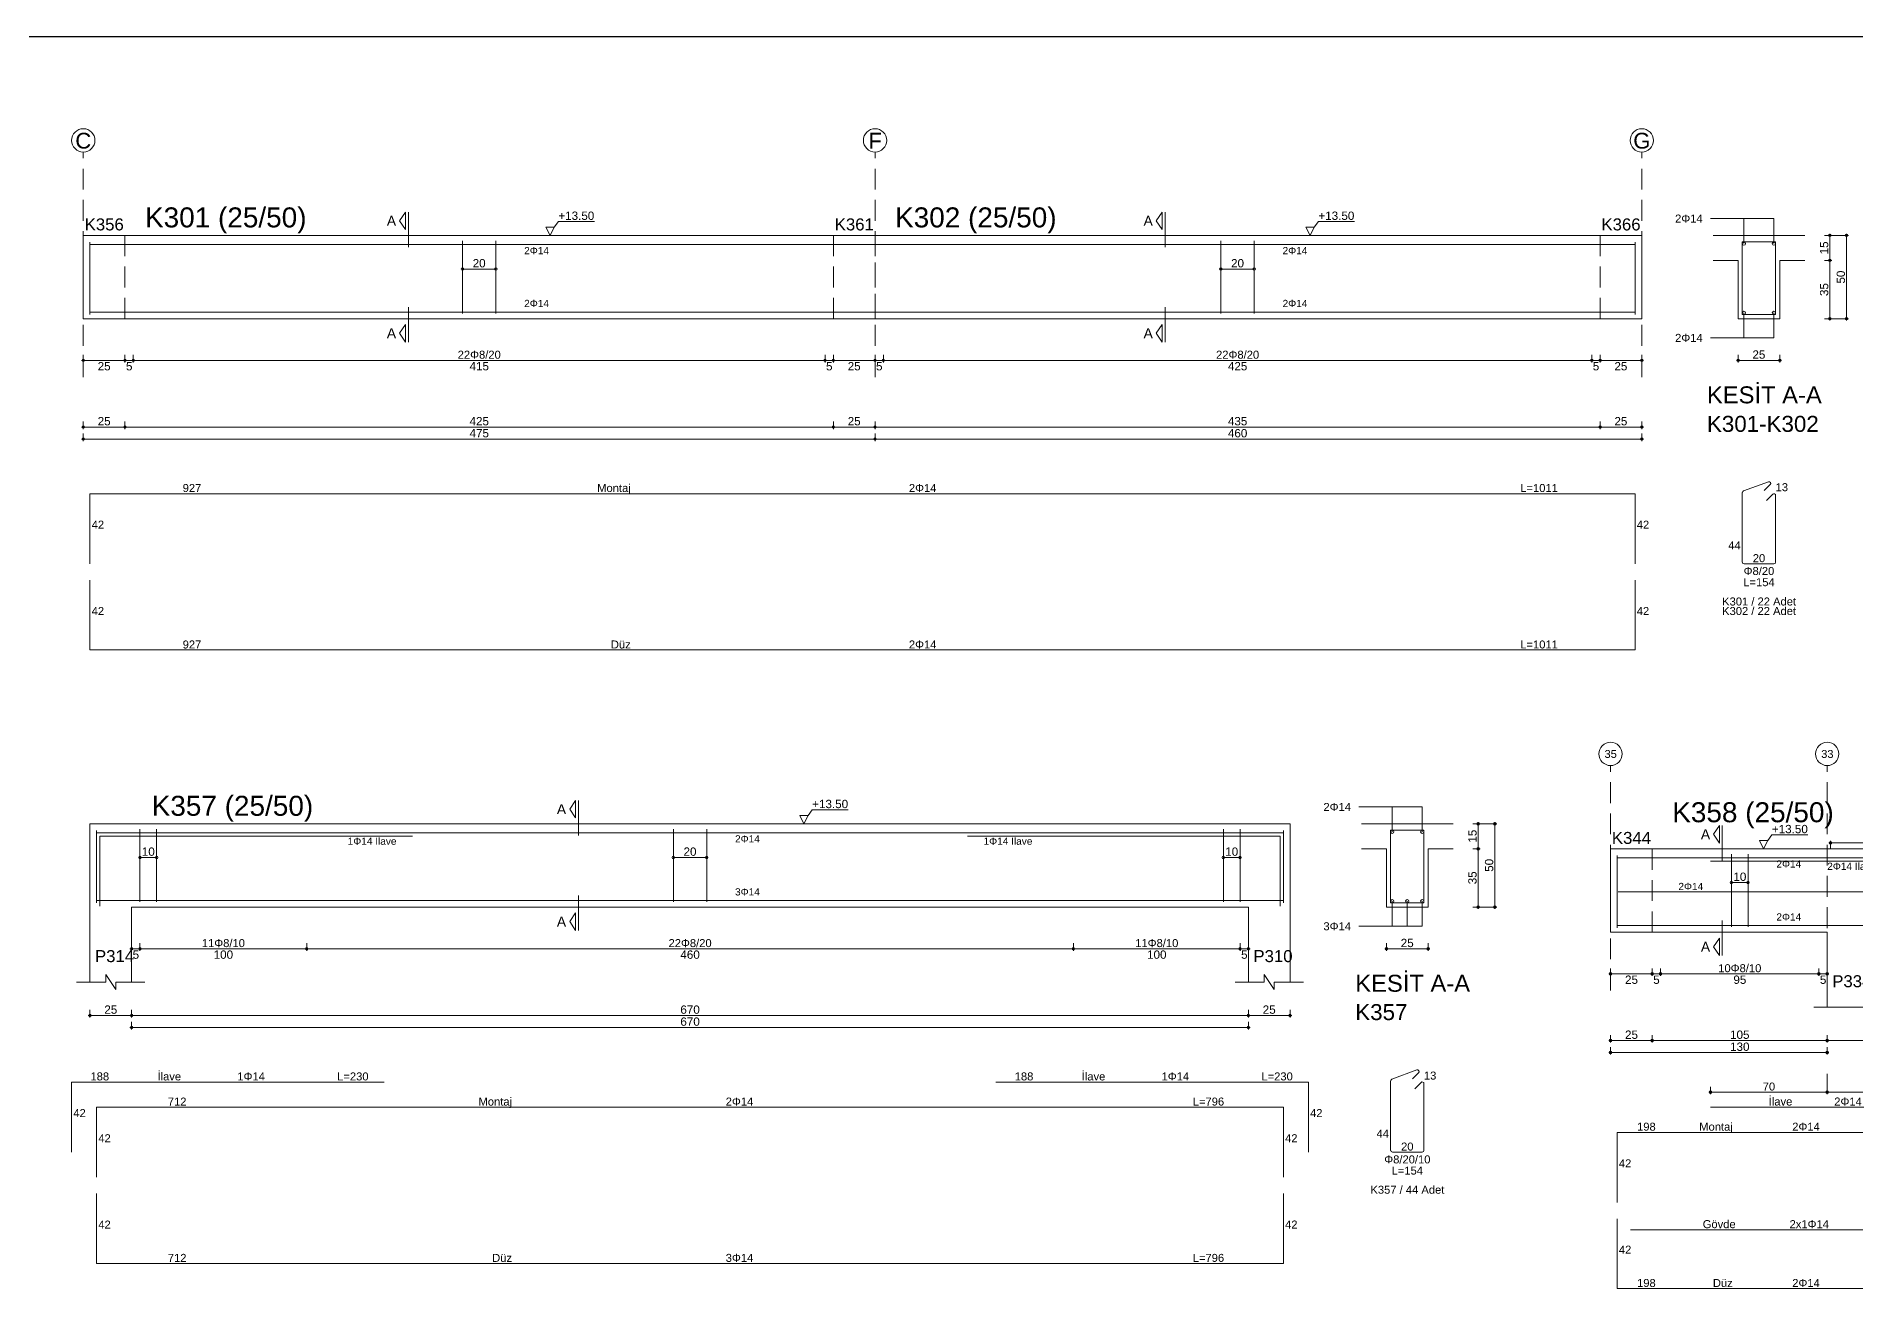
# Model space of a CAD drawing. Header units: millimetres. Extents: x 2232 to 85269, y -3593 to 5869.
# Drawn here: x 55591 to 57228, y -221 to 907 of the extents above; entities that cross this region are included whole.
import ezdxf

# ---------------------------------------------------------------- set-up
doc = ezdxf.new("R2010")
doc.units = ezdxf.units.MM
doc.linetypes.add('DASHDOT2', pattern=[12.7, 6.35, -3.175, 0, -3.175])
doc.linetypes.add('DASHED4', pattern=[18.75, 12.5, -6.25])
doc.layers.add('aks', color=251, linetype='DASHDOT2', lineweight=35)
for name, color, linetype in [('Donatı Topl. Uzun. Yazısı', 7, 'Continuous'), ('Donatı Uz. Yazısı', 7, 'Continuous'), ('Donatı Yazısı', 7, 'Continuous'), ('Donatı Çizgisi', 7, 'Continuous'), ('Kiriş', 7, 'Continuous'), ('Standart', 7, 'Continuous'), ('Ölçülendirme', 7, 'Continuous')]:
    doc.layers.add(name, color=color, linetype=linetype)
doc.styles.add('arial_1_18', font='arial.ttf', dxfattribs={"height": 0.2})

# ---------------------------------------------------------------- blocks, each defined once
blk = doc.blocks.new('IDE263Entity7528')
at = {"layer": 'aks', "color": 30, "linetype": 'DASHED4', "lineweight": 5}
for points in [[(21, 2001.7), (21, 2136.7)], [(496, 2001.7), (496, 2136.7)], [(956, 2001.7), (956, 2136.7)]]:
    blk.add_lwpolyline(points, dxfattribs=at)
at = {"layer": 'aks', "color": 1, "linetype": 'Continuous', "lineweight": 5}
for centre in [(21, 2143.7), (496, 2143.7), (956, 2143.7)]:
    blk.add_circle(centre, 7, dxfattribs=at)
at = {"layer": 'Donatı Çizgisi', "color": 5, "linetype": 'Continuous', "lineweight": 5}
for points in [[(25, 2039.3), (25, 2082.7)], [(25, 2081.3), (952, 2081.3)], [(248.5, 2039.9), (248.5, 2083.5)], [(268.5, 2039.9), (268.5, 2083.5)], [(703.5, 2039.9), (703.5, 2083.5)], [(723.5, 2039.9), (723.5, 2083.5)], [(952, 2039.3), (952, 2082.7)], [(1016.3, 2039.2), (1016.3, 2082.8)], [(1016.3, 2082.8), (1036.3, 2082.8)], [(1036.3, 2039.2), (1036.3, 2082.8)], [(25, 2040.7), (952, 2040.7)], [(1016.3, 2039.2), (1036.3, 2039.2)], [(1016.3, 1890.6), (1016.3, 1932.5)], [(1017, 1933.4), (1032, 1938.9)], [(1029.4, 1933.6), (1033.1, 1937.2)], [(25, 1889.7), (25, 1931.7)], [(25, 1931.7), (952, 1931.7)], [(952, 1889.7), (952, 1931.7)], [(1030.8, 1927.7), (1034.6, 1931.5)], [(1036.3, 1890.6), (1036.3, 1930.7)], [(1017.4, 1889.6), (1035.3, 1889.6)], [(25, 1837.9), (25, 1879.9)], [(952, 1837.9), (952, 1879.9)], [(25, 1837.9), (952, 1837.9)]]:
    blk.add_lwpolyline(points, dxfattribs=at)
for centre in [(1017.3, 2081.8), (1035.3, 2081.8), (1017.3, 2040.2), (1035.3, 2040.2)]:
    blk.add_circle(centre, 1, dxfattribs=at)
for centre, start, end in [((1017.4, 1932.5), 110, 180), ((1032.4, 1937.9), 315, 110), ((1035.3, 1930.7), 0, 135), ((1017.4, 1890.6), 180, 270), ((1035.3, 1890.6), 270, 0)]:
    blk.add_arc(centre, 1.02, start, end, dxfattribs=at)
at = {"layer": 'Kiriş', "color": 1, "linetype": 'DASHED4', "lineweight": 5}
for points in [[(21, 2036.7), (21, 2086.7)], [(46, 2036.7), (46, 2086.7)], [(471, 2036.7), (471, 2086.7)], [(496, 2036.7), (496, 2086.7)], [(931, 2036.7), (931, 2086.7)], [(956, 2036.7), (956, 2086.7)]]:
    blk.add_lwpolyline(points, dxfattribs=at)
at = {"layer": 'Kiriş', "color": 1, "linetype": 'Continuous', "lineweight": 5}
for points in [[(21, 2086.7), (956, 2086.7)], [(21, 2036.7), (21, 2086.7)], [(956, 2036.7), (956, 2086.7)], [(998.8, 2086.7), (1053.8, 2086.7)], [(998.8, 2071.7), (1013.8, 2071.7)], [(1013.8, 2036.7), (1013.8, 2071.7)], [(1038.8, 2071.7), (1053.8, 2071.7)], [(1038.8, 2036.7), (1038.8, 2071.7)], [(21, 2036.7), (956, 2036.7)], [(1013.8, 2036.7), (1038.8, 2036.7)]]:
    blk.add_lwpolyline(points, dxfattribs=at)
at = {"layer": 'Ölçülendirme', "color": 1, "linetype": 'Continuous', "lineweight": 5}
for points in [[(210.7, 2095.5), (214.2, 2100.7)], [(214.2, 2090.2), (214.2, 2100.7)], [(216, 2079.7), (216, 2100.7)], [(664.7, 2095.5), (668.2, 2100.7)], [(668.2, 2090.2), (668.2, 2100.7)], [(670, 2079.7), (670, 2100.7)], [(997.3, 2096.8), (1035.3, 2096.8)], [(1017.3, 2081.8), (1017.3, 2096.8)], [(1035.3, 2081.8), (1035.3, 2096.8)], [(214.2, 2090.2), (210.7, 2095.5)], [(301, 2086.7), (298.5, 2091.7)], [(298.5, 2091.7), (303.5, 2091.7)], [(303.5, 2091.7), (301, 2086.7)], [(301, 2086.7), (301, 2086.7)], [(303.5, 2091.7), (306, 2095)], [(306, 2095), (327.6, 2095)], [(668.2, 2090.2), (664.7, 2095.5)], [(757, 2086.7), (754.5, 2091.7)], [(754.5, 2091.7), (759.5, 2091.7)], [(759.5, 2091.7), (757, 2086.7)], [(757, 2086.7), (757, 2086.7)], [(759.5, 2091.7), (762, 2095)], [(762, 2095), (783.6, 2095)], [(1065.6, 2086.7), (1080.1, 2086.7)], [(1068.8, 2035.7), (1068.8, 2087.7)], [(1078.8, 2035.7), (1078.8, 2087.7)], [(248.5, 2066.5), (268.5, 2066.5)], [(703.5, 2066.5), (723.5, 2066.5)], [(1065.6, 2071.7), (1070.1, 2071.7)], [(216, 2022.7), (216, 2043.7)], [(670, 2022.7), (670, 2043.7)], [(210.7, 2028), (214.2, 2033.2)], [(214.2, 2022.7), (214.2, 2033.2)], [(664.7, 2028), (668.2, 2033.2)], [(668.2, 2022.7), (668.2, 2033.2)], [(1017.3, 2025.2), (1017.3, 2040.2)], [(1035.3, 2025.2), (1035.3, 2040.2)], [(1065.6, 2036.7), (1080.1, 2036.7)], [(214.2, 2022.7), (210.7, 2028)], [(668.2, 2022.7), (664.7, 2028)], [(997.3, 2025.2), (1035.3, 2025.2)], [(20, 2011.7), (957, 2011.7)], [(21, 2010.5), (21, 2015)], [(46, 2010.5), (46, 2015)], [(51, 2010.5), (51, 2015)], [(466, 2010.5), (466, 2015)], [(471, 2010.5), (471, 2015)], [(496, 2010.5), (496, 2015)], [(501, 2010.5), (501, 2015)], [(926, 2010.5), (926, 2015)], [(931, 2010.5), (931, 2015)], [(956, 2010.5), (956, 2015)], [(1012.8, 2011.7), (1039.8, 2011.7)], [(1013.8, 2010.5), (1013.8, 2015)], [(1038.8, 2010.5), (1038.8, 2015)], [(20, 1971.7), (957, 1971.7)], [(21, 1970.5), (21, 1975)], [(21, 1963.3), (21, 1967.8)], [(46, 1970.5), (46, 1975)], [(471, 1970.5), (471, 1975)], [(496, 1970.5), (496, 1975)], [(496, 1963.3), (496, 1967.8)], [(931, 1970.5), (931, 1975)], [(956, 1970.5), (956, 1975)], [(956, 1963.3), (956, 1967.8)], [(20, 1964.5), (957, 1964.5)]]:
    blk.add_lwpolyline(points, dxfattribs=at)
for centre in [(1068.8, 2086.7), (1078.8, 2086.7), (248.5, 2066.5), (268.5, 2066.5), (703.5, 2066.5), (723.5, 2066.5), (1068.8, 2071.7), (1068.8, 2036.7), (1078.8, 2036.7), (21, 2011.7), (46, 2011.7), (46, 2011.7), (51, 2011.7), (51, 2011.7), (466, 2011.7), (466, 2011.7), (471, 2011.7), (471, 2011.7), (496, 2011.7), (496, 2011.7), (501, 2011.7), (501, 2011.7), (926, 2011.7), (926, 2011.7), (931, 2011.7), (931, 2011.7), (956, 2011.7), (1013.8, 2011.7), (1038.8, 2011.7), (21, 1971.7), (21, 1964.5), (46, 1971.7), (46, 1971.7), (471, 1971.7), (471, 1971.7), (496, 1971.7), (496, 1971.7), (496, 1964.5), (496, 1964.5), (931, 1971.7), (931, 1971.7), (956, 1971.7), (956, 1964.5)]:
    blk.add_circle(centre, 0.75, dxfattribs=at)
at = {"layer": 'aks', "color": 1, "linetype": 'Continuous', "lineweight": 5, "style": 'arial_1_18'}
for s, p in [('C', (16.2, 2138.8)), ('F', (492, 2138.8)), ('G', (950.9, 2138.8))]:
    blk.add_text(s, height=9.45, dxfattribs=at).set_placement(p)
at = {"layer": 'Donatı Topl. Uzun. Yazısı', "color": 1, "linetype": 'Continuous', "lineweight": 5, "style": 'arial_1_18'}
for s, p in [('L=1011', (883.1, 1932.7)), ('L=154', (1016.9, 1876.2)), ('L=1011', (883.1, 1838.8))]:
    blk.add_text(s, height=4.8, dxfattribs=at).set_placement(p)
at = {"layer": 'Donatı Uz. Yazısı', "color": 1, "linetype": 'Continuous', "lineweight": 5, "style": 'arial_1_18'}
for s, p in [('927', (80.6, 1932.7)), ('13', (1036.3, 1933.2)), ('42', (26, 1910.7)), ('42', (953, 1910.7)), ('44', (1007.9, 1898.3)), ('20', (1022.6, 1890.6)), ('42', (26, 1858.9)), ('42', (953, 1858.9)), ('927', (80.6, 1838.8))]:
    blk.add_text(s, height=4.8, dxfattribs=at).set_placement(p)
at = {"layer": 'Donatı Yazısı', "color": 5, "linetype": 'Continuous', "lineweight": 5, "style": 'arial_1_18'}
for s, p in [('2Φ14', (976, 2094.4)), ('2Φ14', (976, 2022.8)), ('2Φ14', (516.3, 1932.7)), ('Φ8/20', (1017.1, 1882.9)), ('K301 / 22 Adet', (1004.2, 1864.6)), ('K302 / 22 Adet', (1004.2, 1858.9)), ('2Φ14', (516.3, 1838.8))]:
    blk.add_text(s, height=4.8, dxfattribs=at).set_placement(p)
for p in [(285.5, 2075.4), (740.5, 2075.4), (285.5, 2043.7), (740.5, 2043.7)]:
    blk.add_text('2Φ14', height=4.32, rotation=360, dxfattribs=at).set_placement(p)
at = {"layer": 'Donatı Yazısı', "color": 1, "linetype": 'Continuous', "lineweight": 5, "style": 'arial_1_18'}
for s, p in [('Montaj', (329.3, 1932.7)), ('Düz', (337.5, 1838.8))]:
    blk.add_text(s, height=4.8, dxfattribs=at).set_placement(p)
at = {"layer": 'Kiriş', "color": 1, "linetype": 'Continuous', "lineweight": 5, "style": 'arial_1_18'}
for s, height, p in [('K356', 7.2, (21.8, 2089.7)), ('K301 (25/50)', 12, (58, 2091.5)), ('K361', 7.2, (471.8, 2089.7)), ('K302 (25/50)', 12, (508, 2091.5)), ('K366', 7.2, (931.8, 2089.7)), ('KESİT A-A', 10.2, (995.1, 1985.9)), ('K301-K302', 9.6, (995.1, 1968.8))]:
    blk.add_text(s, height=height, dxfattribs=at).set_placement(p)
at = {"layer": 'Ölçülendirme', "color": 1, "linetype": 'Continuous', "lineweight": 5, "style": 'arial_1_18'}
for s, height, p in [('A', 5.95, (203.1, 2092.5)), ('+13.50', 5, (306, 2096)), ('A', 5.95, (657.1, 2092.5)), ('+13.50', 5, (762, 2096)), ('A', 5.95, (203.1, 2025)), ('A', 5.95, (657.1, 2025)), ('25', 5, (29.6, 2005.7)), ('5', 5, (46.6, 2005.7)), ('415', 5, (252.7, 2005.7)), ('5', 5, (466.6, 2005.7)), ('25', 5, (479.6, 2005.7)), ('5', 5, (496.6, 2005.7)), ('425', 5, (707.7, 2005.7)), ('5', 5, (926.6, 2005.7)), ('25', 5, (939.6, 2005.7)), ('25', 5, (1022.4, 2012.7)), ('25', 5, (29.6, 1972.7)), ('425', 5, (252.7, 1972.7)), ('25', 5, (479.6, 1972.7)), ('435', 5, (707.7, 1972.7)), ('25', 5, (939.6, 1972.7)), ('475', 5, (252.7, 1965.5)), ('460', 5, (707.7, 1965.5))]:
    blk.add_text(s, height=height, dxfattribs=at).set_placement(p)
for s, rotation, p in [('15', 90, (1067.9, 2075.3)), ('20', 360, (254.6, 2067.5)), ('20', 360, (709.6, 2067.5)), ('50', 90, (1077.9, 2057.8)), ('35', 90, (1067.9, 2050.3))]:
    blk.add_text(s, height=5, rotation=rotation, dxfattribs=at).set_placement(p)
at = {"layer": 'Ölçülendirme', "color": 5, "linetype": 'Continuous', "lineweight": 5, "style": 'arial_1_18'}
for p in [(245.6, 2012.7), (700.6, 2012.7)]:
    blk.add_text('22Φ8/20', height=4.8, dxfattribs=at).set_placement(p)
blk = doc.blocks.new('IDE263Entity7561')
at = {"layer": 'Donatı Çizgisi', "color": 5, "linetype": 'Continuous', "lineweight": 5}
for points in [[(29, 1686.2), (29, 1729.6)], [(29, 1728.2), (741, 1728.2)], [(31, 1684.2), (31, 1726.2)], [(31, 1726.2), (218.5, 1726.2)], [(55, 1686.8), (55, 1730.4)], [(65, 1686.8), (65, 1730.4)], [(375, 1686.8), (375, 1730.4)], [(395, 1686.8), (395, 1730.4)], [(551.5, 1726.2), (739, 1726.2)], [(705, 1686.8), (705, 1730.4)], [(715, 1686.8), (715, 1730.4)], [(739, 1684.2), (739, 1726.2)], [(741, 1686.2), (741, 1729.6)], [(805.3, 1686.1), (805.3, 1729.8)], [(805.3, 1729.8), (825.3, 1729.8)], [(825.3, 1686.1), (825.3, 1729.8)], [(29, 1687.6), (741, 1687.6)], [(805.3, 1686.1), (825.3, 1686.1)], [(806, 1580.4), (821, 1585.9)], [(818.4, 1580.5), (822.1, 1584.2)], [(14, 1536.6), (14, 1578.6)], [(14, 1578.6), (201.5, 1578.6)], [(568.5, 1578.6), (756, 1578.6)], [(756, 1536.6), (756, 1578.6)], [(805.3, 1537.6), (805.3, 1579.4)], [(819.8, 1574.6), (823.6, 1578.4)], [(825.3, 1537.6), (825.3, 1577.7)], [(29, 1521.5), (29, 1563.5)], [(29, 1563.5), (741, 1563.5)], [(741, 1521.5), (741, 1563.5)], [(806.4, 1536.5), (824.3, 1536.5)], [(29, 1469.7), (29, 1511.7)], [(741, 1469.7), (741, 1511.7)], [(29, 1469.7), (741, 1469.7)]]:
    blk.add_lwpolyline(points, dxfattribs=at)
for centre in [(806.3, 1728.8), (824.3, 1728.8), (806.3, 1687.1), (815.3, 1687.1), (824.3, 1687.1)]:
    blk.add_circle(centre, 1, dxfattribs=at)
for centre, start, end in [((821.4, 1584.9), 315, 110), ((806.4, 1579.4), 110, 180), ((824.3, 1577.7), 0, 135), ((806.4, 1537.6), 180, 270), ((824.3, 1537.6), 270, 0)]:
    blk.add_arc(centre, 1.02, start, end, dxfattribs=at)
at = {"layer": 'Kiriş', "color": 1, "linetype": 'Continuous', "lineweight": 5}
for points in [[(25, 1638.6), (25, 1733.6)], [(25, 1733.6), (745, 1733.6)], [(745, 1638.6), (745, 1733.6)], [(787.8, 1733.6), (842.8, 1733.6)], [(787.8, 1718.6), (802.8, 1718.6)], [(802.8, 1683.6), (802.8, 1718.6)], [(827.8, 1718.6), (842.8, 1718.6)], [(827.8, 1683.6), (827.8, 1718.6)], [(50, 1683.6), (720, 1683.6)], [(50, 1638.6), (50, 1683.6)], [(720, 1638.6), (720, 1683.6)], [(802.8, 1683.6), (827.8, 1683.6)], [(17, 1638.6), (34.5, 1638.6)], [(40.5, 1634.1), (34.5, 1643.1)], [(34.5, 1638.6), (34.5, 1643.1)], [(40.5, 1638.6), (58, 1638.6)], [(40.5, 1634.1), (40.5, 1638.6)], [(712, 1638.6), (729.5, 1638.6)], [(735.5, 1634.1), (729.5, 1643.1)], [(729.5, 1638.6), (729.5, 1643.1)], [(735.5, 1638.6), (753, 1638.6)], [(735.5, 1634.1), (735.5, 1638.6)]]:
    blk.add_lwpolyline(points, dxfattribs=at)
at = {"layer": 'Ölçülendirme', "color": 1, "linetype": 'Continuous', "lineweight": 5}
for points in [[(312.8, 1742.4), (316.3, 1747.6)], [(316.3, 1737.1), (316.3, 1747.6)], [(318, 1726.6), (318, 1747.6)], [(316.3, 1737.1), (312.8, 1742.4)], [(453.3, 1733.6), (450.8, 1738.6)], [(450.8, 1738.6), (455.8, 1738.6)], [(455.8, 1738.6), (453.3, 1733.6)], [(455.8, 1738.6), (458.3, 1742)], [(458.3, 1742), (479.8, 1742)], [(786.3, 1743.8), (824.3, 1743.8)], [(806.3, 1728.8), (806.3, 1743.8)], [(824.3, 1728.8), (824.3, 1743.8)], [(453.3, 1733.6), (453.3, 1733.6)], [(854.6, 1733.6), (869.1, 1733.6)], [(857.8, 1682.6), (857.8, 1734.6)], [(867.8, 1682.6), (867.8, 1734.6)], [(854.6, 1718.6), (859.1, 1718.6)], [(55, 1713.4), (65, 1713.4)], [(375, 1713.4), (395, 1713.4)], [(705, 1713.4), (715, 1713.4)], [(318, 1669.6), (318, 1690.6)], [(806.3, 1672.1), (806.3, 1687.1)], [(815.3, 1672.1), (815.3, 1687.1)], [(824.3, 1672.1), (824.3, 1687.1)], [(854.6, 1683.6), (869.1, 1683.6)], [(312.8, 1674.9), (316.3, 1680.1)], [(316.3, 1669.6), (312.8, 1674.9)], [(316.3, 1669.6), (316.3, 1680.1)], [(786.3, 1672.1), (824.3, 1672.1)], [(50, 1657.4), (50, 1661.9)], [(55, 1657.4), (55, 1661.9)], [(155, 1657.4), (155, 1661.9)], [(615, 1657.4), (615, 1661.9)], [(715, 1657.4), (715, 1661.9)], [(720, 1657.4), (720, 1661.9)], [(802.8, 1657.4), (802.8, 1661.9)], [(827.8, 1657.4), (827.8, 1661.9)], [(49, 1658.6), (721, 1658.6)], [(801.8, 1658.6), (828.8, 1658.6)], [(24, 1618.6), (746, 1618.6)], [(25, 1617.4), (25, 1621.9)], [(50, 1617.4), (50, 1621.9)], [(720, 1617.4), (720, 1621.9)], [(745, 1617.4), (745, 1621.9)], [(49, 1611.4), (721, 1611.4)], [(50, 1610.2), (50, 1614.7)], [(720, 1610.2), (720, 1614.7)]]:
    blk.add_lwpolyline(points, dxfattribs=at)
for centre in [(857.8, 1733.6), (867.8, 1733.6), (55, 1713.4), (65, 1713.4), (375, 1713.4), (395, 1713.4), (705, 1713.4), (715, 1713.4), (857.8, 1718.6), (857.8, 1683.6), (867.8, 1683.6), (50, 1658.6), (55, 1658.6), (55, 1658.6), (155, 1658.6), (155, 1658.6), (615, 1658.6), (615, 1658.6), (715, 1658.6), (715, 1658.6), (720, 1658.6), (802.8, 1658.6), (827.8, 1658.6), (25, 1618.6), (50, 1618.6), (50, 1618.6), (720, 1618.6), (720, 1618.6), (745, 1618.6), (50, 1611.4), (720, 1611.4)]:
    blk.add_circle(centre, 0.75, dxfattribs=at)
at = {"layer": 'Donatı Topl. Uzun. Yazısı', "color": 1, "linetype": 'Continuous', "lineweight": 5, "style": 'arial_1_18'}
for s, p in [('L=230', (173.3, 1579.6)), ('L=230', (727.8, 1579.6)), ('L=796', (686.6, 1564.5)), ('L=154', (805.9, 1523.1)), ('L=796', (686.6, 1470.7))]:
    blk.add_text(s, height=4.8, dxfattribs=at).set_placement(p)
at = {"layer": 'Donatı Uz. Yazısı', "color": 1, "linetype": 'Continuous', "lineweight": 5, "style": 'arial_1_18'}
for s, p in [('188', (25.3, 1579.6)), ('188', (579.8, 1579.6)), ('13', (825.3, 1580.1)), ('42', (15, 1557.6)), ('712', (71.7, 1564.5)), ('42', (757, 1557.6)), ('44', (796.9, 1545.3)), ('42', (30, 1542.5)), ('42', (742, 1542.5)), ('20', (811.6, 1537.5)), ('42', (30, 1490.7)), ('42', (742, 1490.7)), ('712', (71.7, 1470.7))]:
    blk.add_text(s, height=4.8, dxfattribs=at).set_placement(p)
at = {"layer": 'Donatı Yazısı', "color": 5, "linetype": 'Continuous', "lineweight": 5, "style": 'arial_1_18'}
for s, height, p in [('2Φ14', 4.8, (765, 1741.3)), ('1Φ14 İlave', 4.32, (179.6, 1721)), ('1Φ14 İlave', 4.32, (561.1, 1721)), ('3Φ14', 4.8, (765, 1669.7)), ('1Φ14', 4.8, (113.4, 1579.6)), ('1Φ14', 4.8, (667.9, 1579.6)), ('2Φ14', 4.8, (406.4, 1564.5)), ('Φ8/20/10', 4.8, (801.5, 1529.8)), ('K357 / 44 Adet', 4.8, (793.2, 1511.6)), ('3Φ14', 4.8, (406.4, 1470.7))]:
    blk.add_text(s, height=height, dxfattribs=at).set_placement(p)
for s, p in [('2Φ14', (412, 1722.4)), ('3Φ14', (412, 1690.6))]:
    blk.add_text(s, height=4.32, rotation=360, dxfattribs=at).set_placement(p)
at = {"layer": 'Donatı Yazısı', "color": 1, "linetype": 'Continuous', "lineweight": 5, "style": 'arial_1_18'}
for s, p in [('İlave', (65.5, 1579.6)), ('İlave', (620, 1579.6)), ('Montaj', (258.1, 1564.5)), ('Düz', (266.3, 1470.7))]:
    blk.add_text(s, height=4.8, dxfattribs=at).set_placement(p)
at = {"layer": 'Kiriş', "color": 1, "linetype": 'Continuous', "lineweight": 5, "style": 'arial_1_18'}
for s, height, p in [('K357 (25/50)', 12, (62, 1738.4)), ('P314', 7.2, (28, 1650.6)), ('P310', 7.2, (723, 1650.6)), ('KESİT A-A', 10.2, (784.1, 1632.8)), ('K357', 9.6, (784.1, 1615.8))]:
    blk.add_text(s, height=height, dxfattribs=at).set_placement(p)
at = {"layer": 'Ölçülendirme', "color": 1, "linetype": 'Continuous', "lineweight": 5, "style": 'arial_1_18'}
for s, height, p in [('+13.50', 5, (458.3, 1743)), ('A', 5.95, (305.1, 1739.4)), ('A', 5.95, (305.1, 1671.9)), ('25', 5, (811.4, 1659.6)), ('5', 5, (50.6, 1652.6)), ('100', 5, (99.2, 1652.6)), ('460', 5, (379.2, 1652.6)), ('100', 5, (659.2, 1652.6)), ('5', 5, (715.6, 1652.6)), ('25', 5, (33.6, 1619.6)), ('670', 5, (379.2, 1619.6)), ('670', 5, (379.2, 1612.4)), ('25', 5, (728.6, 1619.6))]:
    blk.add_text(s, height=height, dxfattribs=at).set_placement(p)
for s, rotation, p in [('15', 90, (856.9, 1722.3)), ('10', 360, (56.1, 1714.4)), ('20', 360, (381.1, 1714.4)), ('10', 360, (706.1, 1714.4)), ('35', 90, (856.9, 1697.3)), ('50', 90, (866.9, 1704.8))]:
    blk.add_text(s, height=5, rotation=rotation, dxfattribs=at).set_placement(p)
at = {"layer": 'Ölçülendirme', "color": 5, "linetype": 'Continuous', "lineweight": 5, "style": 'arial_1_18'}
for s, p in [('11Φ8/10', (92.1, 1659.6)), ('22Φ8/20', (372.1, 1659.6)), ('11Φ8/10', (652.1, 1659.6))]:
    blk.add_text(s, height=4.8, dxfattribs=at).set_placement(p)
blk = doc.blocks.new('IDE263Entity7562')
at = {"layer": 'aks', "color": 30, "linetype": 'DASHED4', "lineweight": 5}
for points in [[(1135.8, 1648.6), (1135.8, 1783.6)], [(1265.8, 1648.6), (1265.8, 1783.6)], [(1265.8, 1587.6), (1265.8, 1598.6)]]:
    blk.add_lwpolyline(points, dxfattribs=at)
at = {"layer": 'aks', "color": 1, "linetype": 'Continuous', "lineweight": 5}
for centre in [(1135.8, 1790.6), (1265.8, 1790.6)]:
    blk.add_circle(centre, 7, dxfattribs=at)
at = {"layer": 'Donatı Çizgisi', "color": 5, "linetype": 'Continuous', "lineweight": 5}
for points in [[(1139.8, 1686.2), (1139.8, 1729.6)], [(1139.8, 1728.2), (1337.8, 1728.2)], [(1195.8, 1726.2), (1335.8, 1726.2)], [(1208.3, 1686.8), (1208.3, 1730.4)], [(1218.3, 1686.8), (1218.3, 1730.4)], [(1483.3, 1686.1), (1483.3, 1729.8)], [(1483.3, 1729.8), (1503.3, 1729.8)], [(1503.3, 1686.1), (1503.3, 1729.8)], [(1140.3, 1707.9), (1335.3, 1707.9)], [(1139.8, 1687.6), (1337.8, 1687.6)], [(1483.3, 1686.1), (1503.3, 1686.1)], [(1483.9, 1580.4), (1498.9, 1585.9)], [(1496.4, 1580.5), (1500, 1584.2)], [(1195.8, 1578.6), (1335.8, 1578.6)], [(1483.3, 1537.6), (1483.3, 1579.4)], [(1497.7, 1574.6), (1501.5, 1578.4)], [(1503.3, 1537.6), (1503.3, 1577.7)], [(1139.8, 1521.5), (1139.8, 1563.5)], [(1139.8, 1563.5), (1337.8, 1563.5)], [(1484.3, 1536.5), (1502.2, 1536.5)], [(1139.8, 1469.7), (1139.8, 1511.7)], [(1147.8, 1505), (1327.8, 1505)], [(1139.8, 1469.7), (1337.8, 1469.7)]]:
    blk.add_lwpolyline(points, dxfattribs=at)
for centre in [(1484.3, 1728.8), (1490.3, 1728.8), (1496.3, 1728.8), (1502.3, 1728.8), (1484.3, 1707.9), (1502.3, 1707.9), (1484.3, 1687.1), (1502.3, 1687.1)]:
    blk.add_circle(centre, 1, dxfattribs=at)
for centre, start, end in [((1499.3, 1584.9), 315, 110), ((1484.3, 1579.4), 110, 180), ((1502.2, 1577.7), 0, 135), ((1484.3, 1537.6), 180, 270), ((1502.2, 1537.6), 270, 0)]:
    blk.add_arc(centre, 1.02, start, end, dxfattribs=at)
at = {"layer": 'Kiriş', "color": 1, "linetype": 'Continuous', "lineweight": 5}
for points in [[(1135.8, 1683.6), (1135.8, 1733.6)], [(1135.8, 1733.6), (1415.8, 1733.6)], [(1415.8, 1638.6), (1415.8, 1733.6)], [(1465.8, 1733.6), (1520.8, 1733.6)], [(1465.8, 1718.6), (1480.8, 1718.6)], [(1480.8, 1683.6), (1480.8, 1718.6)], [(1505.8, 1718.6), (1520.8, 1718.6)], [(1505.8, 1683.6), (1505.8, 1718.6)], [(1135.8, 1683.6), (1265.8, 1683.6)], [(1265.8, 1638.6), (1265.8, 1683.6)], [(1480.8, 1683.6), (1505.8, 1683.6)], [(1257.8, 1638.6), (1337.8, 1638.6)], [(1343.8, 1634.1), (1337.8, 1643.1)], [(1337.8, 1638.6), (1337.8, 1643.1)], [(1343.8, 1638.6), (1423.8, 1638.6)], [(1343.8, 1634.1), (1343.8, 1638.6)]]:
    blk.add_lwpolyline(points, dxfattribs=at)
at = {"layer": 'Kiriş', "color": 1, "linetype": 'DASHED4', "lineweight": 5}
for points in [[(1135.8, 1683.6), (1135.8, 1733.6)], [(1160.8, 1683.6), (1160.8, 1733.6)]]:
    blk.add_lwpolyline(points, dxfattribs=at)
at = {"layer": 'Ölçülendirme', "color": 1, "linetype": 'Continuous', "lineweight": 5}
for points in [[(1197.6, 1742.4), (1201.1, 1747.6)], [(1201.1, 1737.1), (1201.1, 1747.6)], [(1202.8, 1726.6), (1202.8, 1747.6)], [(1201.1, 1737.1), (1197.6, 1742.4)], [(1227.6, 1733.6), (1225.1, 1738.6)], [(1225.1, 1738.6), (1230.1, 1738.6)], [(1230.1, 1738.6), (1227.6, 1733.6)], [(1230.1, 1738.6), (1232.6, 1742)], [(1232.6, 1742), (1254.2, 1742)], [(1266.8, 1737.2), (1338.8, 1737.2)], [(1267.8, 1734), (1267.8, 1738.5)], [(1337.8, 1734), (1337.8, 1738.5)], [(1464.3, 1743.8), (1502.3, 1743.8)], [(1484.3, 1728.8), (1484.3, 1743.8)], [(1490.3, 1728.8), (1490.3, 1743.8)], [(1496.3, 1728.8), (1496.3, 1743.8)], [(1502.3, 1728.8), (1502.3, 1743.8)], [(1227.6, 1733.6), (1227.6, 1733.6)], [(1532.5, 1733.6), (1547, 1733.6)], [(1535.8, 1682.6), (1535.8, 1734.6)], [(1545.8, 1682.6), (1545.8, 1734.6)], [(1532.5, 1718.6), (1537, 1718.6)], [(1208.3, 1713.4), (1218.3, 1713.4)], [(1464.3, 1712.9), (1502.3, 1712.9)], [(1484.3, 1707.9), (1484.3, 1712.9)], [(1502.3, 1707.9), (1502.3, 1712.9)], [(1202.8, 1669.6), (1202.8, 1690.6)], [(1484.3, 1672.1), (1484.3, 1687.1)], [(1502.3, 1672.1), (1502.3, 1687.1)], [(1532.5, 1683.6), (1547, 1683.6)], [(1197.6, 1674.9), (1201.1, 1680.1)], [(1201.1, 1669.6), (1197.6, 1674.9)], [(1201.1, 1669.6), (1201.1, 1680.1)], [(1464.3, 1672.1), (1502.3, 1672.1)], [(1135.8, 1657.4), (1135.8, 1661.9)], [(1160.8, 1657.4), (1160.8, 1661.9)], [(1165.8, 1657.4), (1165.8, 1661.9)], [(1260.8, 1657.4), (1260.8, 1661.9)], [(1265.8, 1657.4), (1265.8, 1661.9)], [(1480.8, 1657.4), (1480.8, 1661.9)], [(1505.8, 1657.4), (1505.8, 1661.9)], [(1134.8, 1658.6), (1266.8, 1658.6)], [(1479.8, 1658.6), (1506.8, 1658.6)], [(1134.8, 1618.6), (1416.8, 1618.6)], [(1135.8, 1617.4), (1135.8, 1621.9)], [(1160.8, 1617.4), (1160.8, 1621.9)], [(1265.8, 1617.4), (1265.8, 1621.9)], [(1415.8, 1617.4), (1415.8, 1621.9)], [(1134.8, 1611.4), (1266.8, 1611.4)], [(1135.8, 1610.2), (1135.8, 1614.7)], [(1265.8, 1610.2), (1265.8, 1614.7)], [(1194.8, 1587.6), (1266.8, 1587.6)], [(1195.8, 1586.4), (1195.8, 1590.9)], [(1264.8, 1587.6), (1336.8, 1587.6)], [(1265.8, 1586.4), (1265.8, 1590.9)], [(1265.8, 1586.4), (1265.8, 1590.9)], [(1335.8, 1586.4), (1335.8, 1590.9)]]:
    blk.add_lwpolyline(points, dxfattribs=at)
for centre in [(1267.8, 1737.2), (1337.8, 1737.2), (1535.8, 1733.6), (1545.8, 1733.6), (1208.3, 1713.4), (1218.3, 1713.4), (1535.8, 1718.6), (1535.8, 1683.6), (1545.8, 1683.6), (1135.8, 1658.6), (1160.8, 1658.6), (1160.8, 1658.6), (1165.8, 1658.6), (1165.8, 1658.6), (1260.8, 1658.6), (1260.8, 1658.6), (1265.8, 1658.6), (1480.8, 1658.6), (1505.8, 1658.6), (1135.8, 1618.6), (1160.8, 1618.6), (1160.8, 1618.6), (1265.8, 1618.6), (1265.8, 1618.6), (1415.8, 1618.6), (1135.8, 1611.4), (1265.8, 1611.4), (1195.8, 1587.6), (1265.8, 1587.6), (1265.8, 1587.6), (1335.8, 1587.6)]:
    blk.add_circle(centre, 0.75, dxfattribs=at)
at = {"layer": 'aks', "color": 1, "linetype": 'Continuous', "lineweight": 5, "style": 'arial_1_18'}
for s, p in [('35', (1132.2, 1788.2)), ('33', (1262.2, 1788.2))]:
    blk.add_text(s, height=4.73, dxfattribs=at).set_placement(p)
at = {"layer": 'Donatı Topl. Uzun. Yazısı', "color": 1, "linetype": 'Continuous', "lineweight": 5, "style": 'arial_1_18'}
for s, p in [('L=140', (1310, 1579.6)), ('L=240', (1309.1, 1564.5)), ('L=154', (1483.8, 1523.1)), ('L=195', (1300, 1506)), ('L=240', (1309.1, 1470.7))]:
    blk.add_text(s, height=4.8, dxfattribs=at).set_placement(p)
at = {"layer": 'Donatı Uz. Yazısı', "color": 1, "linetype": 'Continuous', "lineweight": 5, "style": 'arial_1_18'}
for s, p in [('13', (1503.3, 1580.1)), ('198', (1151.7, 1564.5)), ('44', (1474.8, 1545.3)), ('42', (1140.8, 1542.5)), ('20', (1489.5, 1537.5)), ('42', (1140.8, 1490.7)), ('198', (1151.7, 1470.7))]:
    blk.add_text(s, height=4.8, dxfattribs=at).set_placement(p)
at = {"layer": 'Donatı Yazısı', "color": 5, "linetype": 'Continuous', "lineweight": 5, "style": 'arial_1_18'}
for s, height, p in [('4Φ14', 4.8, (1442.9, 1741.3)), ('2Φ14 İlave', 4.32, (1265.8, 1721)), ('2x1Φ14', 4.8, (1435.8, 1710.5)), ('2Φ14', 4.8, (1442.9, 1669.7)), ('2Φ14', 4.8, (1270, 1579.6)), ('2Φ14', 4.8, (1244.8, 1564.5)), ('Φ8/10', 4.8, (1484.1, 1529.8)), ('2x1Φ14', 4.8, (1243.2, 1506)), ('K358 / 10 Adet', 4.8, (1471.1, 1511.6)), ('2Φ14', 4.8, (1244.8, 1470.7))]:
    blk.add_text(s, height=height, dxfattribs=at).set_placement(p)
for p in [(1235.3, 1722.4), (1176.5, 1708.9), (1235.3, 1690.6)]:
    blk.add_text('2Φ14', height=4.32, rotation=360, dxfattribs=at).set_placement(p)
at = {"layer": 'Donatı Yazısı', "color": 1, "linetype": 'Continuous', "lineweight": 5, "style": 'arial_1_18'}
for s, p in [('İlave', (1230.7, 1579.6)), ('Montaj', (1189, 1564.5)), ('Gövde', (1191.1, 1506)), ('Düz', (1197.2, 1470.7))]:
    blk.add_text(s, height=4.8, dxfattribs=at).set_placement(p)
at = {"layer": 'Kiriş', "color": 1, "linetype": 'Continuous', "lineweight": 5, "style": 'arial_1_18'}
for s, height, p in [('K358 (25/50)', 12, (1172.8, 1749.6)), ('K344', 7.2, (1136.6, 1736.6)), ('P334', 7.2, (1268.8, 1650.6)), ('KESİT A-A', 10.2, (1462.1, 1632.8)), ('K358', 9.6, (1462.1, 1615.8))]:
    blk.add_text(s, height=height, dxfattribs=at).set_placement(p)
at = {"layer": 'Ölçülendirme', "color": 1, "linetype": 'Continuous', "lineweight": 5, "style": 'arial_1_18'}
for s, height, p in [('+13.50', 5, (1232.6, 1743)), ('A', 5.95, (1190, 1739.4)), ('70', 4.8, (1299.1, 1738.2)), ('A', 5.95, (1190, 1671.9)), ('25', 5, (1489.4, 1659.6)), ('25', 5, (1144.5, 1652.6)), ('5', 5, (1161.4, 1652.6)), ('95', 5, (1209.5, 1652.6)), ('5', 5, (1261.4, 1652.6)), ('25', 5, (1144.5, 1619.6)), ('105', 5, (1207.5, 1619.6)), ('130', 5, (1207.5, 1612.4)), ('150', 5, (1335, 1619.6))]:
    blk.add_text(s, height=height, dxfattribs=at).set_placement(p)
for s, rotation, p in [('15', 90, (1534.8, 1722.3)), ('10', 360, (1209.5, 1714.4)), ('35', 90, (1534.8, 1697.3)), ('50', 90, (1544.8, 1704.8))]:
    blk.add_text(s, height=5, rotation=rotation, dxfattribs=at).set_placement(p)
at = {"layer": 'Ölçülendirme', "color": 5, "linetype": 'Continuous', "lineweight": 5, "style": 'arial_1_18'}
for s, p in [('10Φ8/10', (1200.4, 1659.6)), ('70', (1227.1, 1588.6)), ('70', (1297.1, 1588.6))]:
    blk.add_text(s, height=4.8, dxfattribs=at).set_placement(p)

msp = doc.modelspace()

# ---------------------------------------------------------------- linework, layer by layer
msp.add_line((3332.4, 906.6), (85269.2, 906.6))

# ---------------------------------------------------------------- block references
at = {"layer": 'Standart', "xscale": 1.5, "yscale": 1.5, "zscale": 1.5}
for name, p in [('IDE263Entity7528', (55602, -2402.6)), ('IDE263Entity7562', (55304.2, -2425.2)), ('IDE263Entity7561', (55602, -2402.6))]:
    msp.add_blockref(name, p, dxfattribs=at)

doc.saveas('drawing.dxf')
